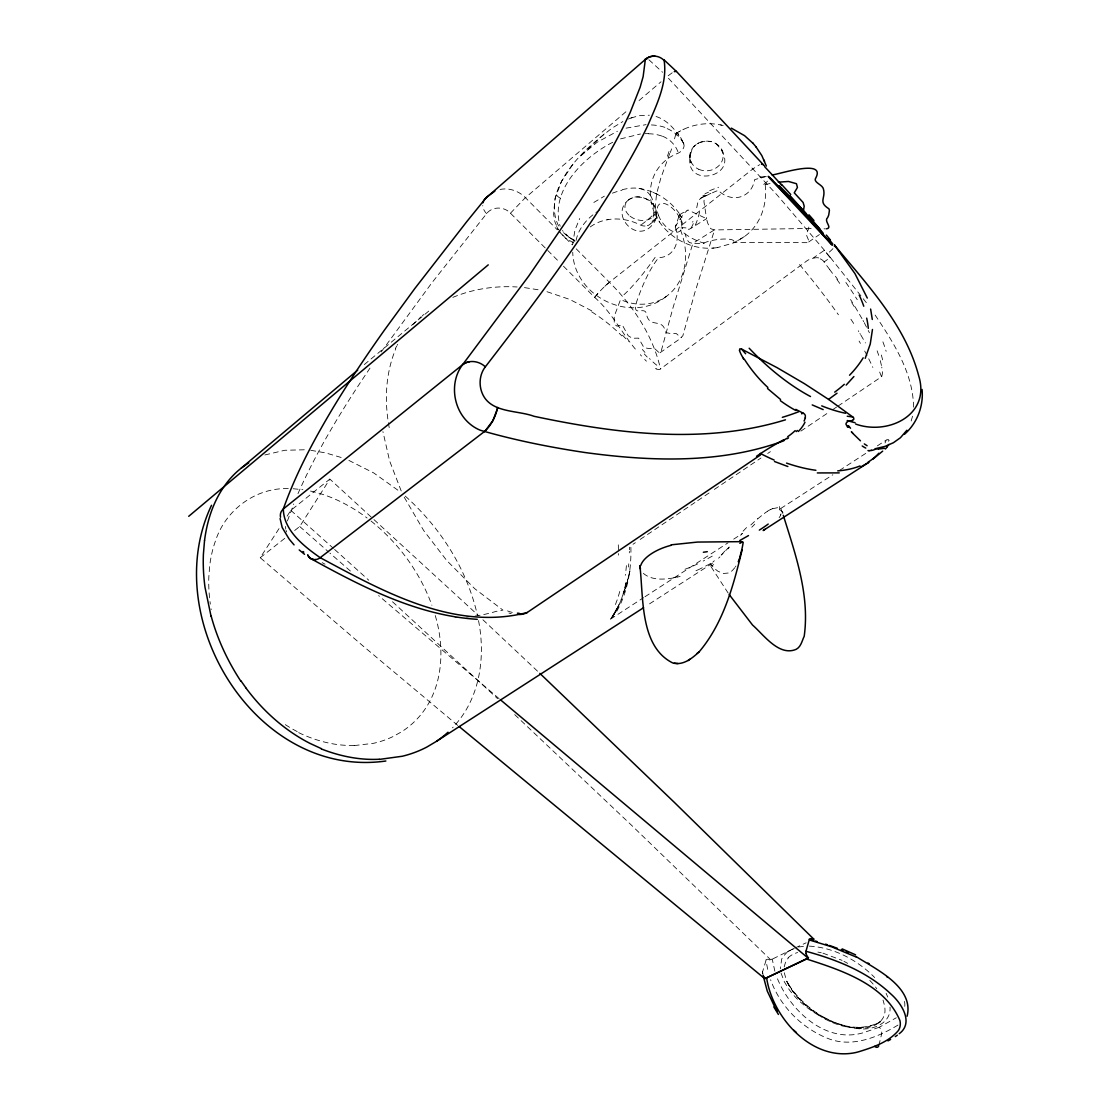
<?xml version="1.0" encoding="UTF-8"?>
<svg xmlns="http://www.w3.org/2000/svg" width="1111" height="1111" viewBox="0 0 1111 1111"><rect width="100%" height="100%" fill="white"/><g stroke="black" fill="none" stroke-linecap="round" stroke-linejoin="round"><path stroke-width="0.75" stroke-dasharray="5 3.75" d="M629.381 549.806L629.423 547.181M913.575 407.14C913.103 372.102 892.702 341.396 873.926 313.26M629.354 551.348L629.326 552.875M572.54 244.864L574.956 230.06L579.734 218.506M628.784 563.832L628.493 567.013M285.583 526.406L285.735 529.114M784.185 966.931L785.63 961.89L788.268 957.974M696.722 207.743L697.833 202.355A6.291 6.152 10.8 0 1 699 199.911L700.791 198.369M625.354 586.011L626.09 582.525M626.007 582.9L623.09 593.816M912.548 416.208L910.645 422.833M626.104 584.15L625.854 585.205M878.884 1045.409L881.648 1033.938A5.055 3 66.8 0 0 879.287 1027.244L896.285 1017.787M678.946 216.298L679.793 214.77L682.71 219.298M678.918 216.409L675.669 225.95L684.015 213.312L687.945 209.951L706.568 218.659A45.398 39.177 62.6 0 0 707.749 223.228L710.193 228.033A4.805 4.097 62.2 0 0 711.359 228.963L714.456 229.824A24.692 21.095 63.1 0 0 715.817 229.908L812.905 228.408M625.59 586.247L620.882 600.815M674.502 138.833L675.905 134M774.867 971.208L772.201 958.974A7.86 3.5 -49.2 0 0 770.395 960.071L793.671 948.627M762.535 973.542L762.465 973.014A3.347 2.097 65.3 0 1 762.577 971.806L765.965 960.529L768.298 972.347M597.024 140.139C573.568 159.456 541.737 195.189 559.513 227.797M624.146 591.358L623.84 592.371M612.716 142.291C583.553 157.068 549.639 190.453 560.152 226.255M287.43 520.934L293.762 503.977M669.752 153.457L660.753 178.315L656.518 194.133L655.226 208.104L657.184 218.159L650.06 224.255M692.945 221.367L692.639 222.186M683.751 144.041A6.985 4.263 -41.2 0 1 678.154 153.179A53.828 47.12 32.4 0 0 654.726 213.312L654.754 214.479M675.571 226.172L675.266 226.894L675.946 225.783M675.224 226.991L675.224 226.991A24.775 20.762 61.9 0 1 658.767 257.613C649.449 268.723 641.714 287.055 636.589 301.928C631.742 318.663 645.047 305.081 646.505 314.205C649.199 328.828 663.073 317.427 665.295 331.758A4.291 3.583 57.6 0 0 666.642 332.772L670.475 333.522A20.665 17.276 58.2 0 0 673.03 333.369L676.391 333.606L680.849 337.647L682.834 335.828L694.736 292.957L714.137 231.213A24.47 20.762 62.4 0 0 714.47 229.824L692.75 243.434L689.598 242.545A4.888 4.138 61.6 0 1 688.403 241.587L687.07 239.601A26.831 22.859 61.8 0 1 685.195 233.949L680.599 230.366A59.786 49.703 61.4 0 1 673.669 289.693A59.786 49.703 61.4 0 1 620.535 299.581L614.216 316.371L614.244 324.218L617.091 326.176L622.271 324.912L628.187 335.744L632.381 338.258L638.547 338.133L643.45 346.729A4.361 3.611 57.2 0 0 644.824 347.771L648.713 348.535A21.026 17.429 57.8 0 0 651.296 348.382L654.698 348.646L659.226 352.756L661.253 350.909L673.085 307.469L692.431 244.837A24.928 20.984 61.8 0 0 692.75 243.434L694.333 243.517A54.897 46.565 63.9 0 0 696.014 243.517L704.193 243.17A61.813 52.814 64.2 0 1 685.237 234.032M781.033 513.837L780.505 514.907M885.036 442.97L886.259 440.067L876.926 446.136M297.984 493.645C317.482 449.399 342.993 408.126 369.991 368.13M617.994 606.8L613.73 614.814M618.758 605.203L618.299 606.162M715.595 143.361C750.411 177.204 674.071 193.731 692.681 147.902M613.341 615.536L611.564 618.216L618.494 606.217M765.187 184.815A61.813 52.814 64.2 0 1 738.246 240.268L733.191 242.392L807.225 242.67L808.975 241.184L806.475 235.088L807.461 231.366A22.317 19.512 62.2 0 0 808.586 228.616L809.239 224.2A4.652 4.083 61.8 0 0 809.127 223.575M395.363 348.535L396.752 346.021M610.703 619.008L618.994 605.064L611.897 617.744L615.869 611.314M613.48 615.23L617.036 608.884M616.341 609.953L615.813 610.883M397.238 345.188L397.724 344.368M612.966 616.077L615.911 611.175L612.716 616.48M614.466 613.716L613.619 615.091M294.693 530.489L299.72 526.517L329.856 479.091L478.036 615.202M457.76 725.4L363.561 646.421L260.224 557.722L279.555 527.822M287.11 516.143L290.846 510.352L329.856 479.091M735.426 566.86L735.94 566.054M614.938 612.605L611.467 618.383M381.17 351.951L431.901 282.791L486.632 213.631C492.312 206.132 504.325 206.438 510.463 213.201L545.584 248.322M734.885 567.624L732.496 570.36A15.054 10.138 -71.9 0 1 728.33 573.012L723.497 573.484L718.039 571.318A66.035 44.218 -72.7 0 1 710.276 563.541M572.984 164.178L561.652 181.204L554.986 198.48L553.611 214.256L554.889 221.783L558.347 229.852L556.486 226.102M510.463 213.201L524.892 198.147L627.326 110.572M881.759 376.56L882.467 373.282L881.787 367.074M832.931 248.642L832.236 249.364A19.79 3.764 -30.6 0 1 827.306 253.669M740.648 535.294L742.44 533.377M729.233 547.57L727.969 548.89M412.653 324.704L420.875 316.913M694.472 145.916L693.583 146.819L696.194 144.499M750.828 524.975L757.66 518.684M719.942 556.889L718.553 558.18M656.948 217.395L651.588 221.811A7.777 6.583 31.3 0 1 647.407 225.686L647.421 225.714M599.787 137.778L611.869 128.251L622.827 121.571M604.217 133.931L579.623 156.832L596.982 142.347L617.424 131.251M639.047 100.546L661.031 81.756M364.297 364.575L431.374 308.927M422.333 315.691L423.805 314.496M260.224 557.722L284.735 538.363M594.649 297.401A20.623 4.041 -45.8 0 1 598.996 292.29A24.4 4.777 -45.8 0 1 601.898 289.221A23.095 4.527 -45.8 0 1 604.828 286.319A17.165 3.361 -45.8 0 1 609.439 282.222L753.189 168.691L759.646 164.706M629.312 199.369C608.536 214.201 637.214 245.031 652.851 224.2C665.808 208.785 642.894 190.064 629.645 199.161M787.727 951.585L783.074 956.543A40.732 26.192 16.2 0 0 781.63 959.321L780.339 968.778M656.282 368.894A7.43 6.055 53 0 0 658.198 369.449A3.847 3.166 54.7 0 0 660.503 368.935L806.961 260.807A16.54 13.443 -88.3 0 1 807.544 260.405L809.655 259.266A22.637 18.262 -85.2 0 1 812.724 258.363L824.418 250.239L826.778 253.28M866.344 302.664L830.306 257.446L824.043 262.043L829.459 269.209M641.45 224.658L641.547 224.575A153.179 130.542 41.8 0 0 654.726 213.312M712.554 563.152L646.463 605.828M593.83 202.466L604.356 196.161M666.225 296.456C631.354 324.606 573.873 296.706 572.734 252.225M659.962 352.784L681.557 337.675M744.481 236.532L733.913 242.809L717.345 247.642M808.739 241.962L819.446 234.546M764.882 513.018L767.326 511.421M633.006 544.279L635.339 542.696M640.186 539.432L694.889 502.533M697.666 500.672L711.582 491.284M714.359 489.409L760.979 457.996M767.701 453.455L770.395 451.649M800.906 431.082L826.931 413.542M832.472 409.806L836.625 407.015M838.027 406.07L881.523 376.754L878.912 370.185M610.606 619.077L643.588 597.662M644.963 596.76L728.08 542.793M733.718 539.127L742.19 533.627M780.755 508.491L832.847 474.758M839.499 470.439L871.579 449.594M897.994 1025.078C877.482 1037.466 851.429 1048.048 827.723 1038.382C801.67 1027.967 780.103 1006.233 770.59 979.763M676.46 133.292C690.25 124.321 707.901 121.293 723.817 125.724M672.197 72.784L666.961 76.673L777.381 195.3L824.418 250.239M679.376 214.881L686.876 210.354M701.11 198.161L705.971 195.244M702.083 197.55L703.43 196.786M886.55 439.887L888.189 439.512L889.231 440.456M697.222 143.805L698.68 143.013M710.082 563.805L699.458 569.179M678.96 131.751L679.738 131.334M682.848 129.709L683.848 129.195M705.138 195.925L706.193 195.425M793.476 948.863L794.254 948.488M792.948 949.113L791.907 949.613M795.212 947.891L806.155 942.808M787.991 951.46L790.338 950.349M698.958 569.415L695.972 570.748M709.443 193.967L710.915 193.356M452.844 297.373C473.078 288.916 495.312 285.638 517.143 286.985M631.02 118.002L638.978 115.711L649.393 115.225M628.368 119.044L632.02 117.599M879.287 1027.244L863.469 1032.688A96.657 62.105 16.4 0 1 860.22 1033.549C823.195 1042.285 788.991 1008.788 776.672 976.75M620.549 138.903L640.464 133.973M772.714 508.699L777.978 507.602M264.862 454.968L284.791 450.274L305.025 449.774M700.208 142.347L705.429 141.18L711.359 141.694M626.062 128.154L646.074 124.64M680.126 576.401L677.488 577.081M766.34 176.441L754.647 179.607L754.508 180.454A25.609 22.026 64.9 0 1 719.303 191.411L718.303 190.467L715.734 191.314L704.443 196.466L703.971 201.688L706.568 218.659L689.056 229.394L687.862 229.033M622.271 189.703C631.409 187.356 644.422 186.217 650.268 195.383M765.16 184.537L771.242 183.301M798.448 947.016L805.322 946.169M500.061 189.467C509.213 187.523 518.976 191.064 525.42 197.689L557.305 229.796M607.023 219.784L608.634 219.52M673.224 577.984C663.128 579.678 650.935 580.4 642.894 572.943M654.976 213.881C664.697 235.754 689.792 250.336 713.901 248.003M712.582 248.156L718.539 247.503M354.215 745.578L373.407 743.328A167.358 116.349 50.8 0 0 394.016 736.065L401.918 731.566A167.539 116.461 50.8 0 0 418.805 717.095C443.192 689.667 445.344 649.102 435.151 615.216M288.304 488.646C255.711 487.396 225.533 510.032 215.576 540.64A165.345 114.78 52.3 0 0 209.687 565.902L208.826 576.942A165.275 114.752 52.4 0 0 210.34 604.12M645.13 133.653L648.282 133.653M784.255 972.722L786.574 980.846L792.254 990.776A85.186 55.481 15.1 0 0 820.64 1015.648L833.472 1021.981L845.332 1025.925A45.37 29.039 15.4 0 0 856.345 1027.883C868.566 1029.911 886.286 1023.828 884.939 1008.816A52.578 33.302 16.1 0 0 884.634 1005.899L883.023 1000.081M824.015 228.824L825.404 228.852M809.35 946.128C834.097 947.516 857.442 960.071 874.663 977.527M293.137 488.743L302.872 489.687M859.095 1027.981L860.386 1028.092L851.248 1027.356M524.475 287.61L539.335 289.943M310.774 450.302L325.704 452.927L341.369 457.538M638.992 188.426C656.768 190.981 672.988 202.077 681.918 217.645L680.265 215.215M817.904 952.085L821.265 952.766M310.483 491.062C331.092 495.575 350.257 505.408 367.074 517.99M720.567 124.89L721.581 125.154M547.001 291.721L569.762 299.442L592.038 310.997M822.945 953.155L842.069 960.362M508.921 613.036L511.254 613.703M656.059 116.488C665.864 119.571 673.224 127.376 678.932 135.598M574.831 241.74A7.194 2.444 -79.3 0 1 574.693 240.49L571.762 238.948M348.854 460.398L373.74 472.939L400.682 492.187M574.72 240.462L567.902 236.587L562.416 231.63M657.684 194.494L652.407 192.05M573.734 242.962L565.43 238.087L559.125 230.949M843.971 961.334L847.679 963.376M322.19 562.652L325.051 564.194M571.693 238.976L569.082 237.393M569.304 237.476L562.43 230.56M648.921 59.786L662.6 72.284M371.018 521.031C398.418 542.918 419.93 572.276 431.915 605.273M499.117 698.666L378.629 595.607M350.396 571.04L329.898 553.111M299.72 526.517L328.648 552M405.237 496.103C440.456 527.503 467.217 569.415 477.522 615.716M290.846 510.352L333.356 548.306M334.619 549.445L368.727 580.192M392.516 601.759L497.659 698.708M482.91 619.771L538.627 672.211M514.712 714.623L632.242 825.931L770.534 959.64M547.709 250.433L558.222 260.96M563.471 266.196L594.663 297.387C612.133 312.635 622.118 333.897 637.034 351.062M622.466 335.161L628.52 341.535M559.416 231.907L572.026 244.614M576.206 248.822L609.411 282.263C633.339 306.164 652.976 335.578 660.49 368.921M646.408 361.172L644.713 359.436M780.811 508.546L782.769 513.713M641.547 356.062L640.311 354.687M827.112 253.711L830.306 257.446M829.542 269.32L834.708 276.361M836.875 279.389L839.735 283.416M728.177 593.107L709.735 564.666M850.929 319.246L854.831 325.273M658.976 221.047L659.601 222.019M850.54 299.539L852.498 302.636M858.275 330.786L858.761 331.564M855.067 306.775L862.622 319.732M859.942 333.508L860.414 334.286M860.886 335.078L865.455 342.966M681.585 139.764L683.876 143.944M863.053 320.51L863.678 321.662M864.247 322.69L869.427 332.8M683.446 143.138L683.515 143.263A29.83 26.178 31.6 0 0 665.975 128.14M404.223 497.214L423.722 530.586L446.747 560.513L474.73 588.691L502.936 610.12L495.825 611.453A473.772 255.141 71.6 0 1 463.065 617.244M723.094 152.401L721.567 149.305M886.092 993.303L887.758 997.039M401.21 490.951L389.655 461.023L382.92 431.61M286.652 532.002L286.069 530.391M877.148 350.84L878.704 355.339M880.301 360.658L881.773 366.963M781.047 973.097L784.38 981.86L789.004 989.359A89.755 57.953 15.3 0 0 817.057 1014.343L830.778 1021.453L845.304 1026.439A49.884 31.83 15.5 0 0 857.414 1028.55C871.246 1030.897 891.369 1024.078 890.036 1007.121M690.237 159.665L691.07 162.845L689.75 156.623L691 150.693L689.931 158.109M478.522 620.605C485.507 655.948 480.327 695.75 456.204 723.733A206.271 141.639 50.7 0 1 452.496 727.83M211.09 608.856L211.229 609.633M762.577 971.806L763.201 975.833M560.5 198.202A6.152 3.18 20.2 0 1 556.903 192.634M651.407 124.946A43.815 37.76 29.9 0 1 666.1 127.779M648.296 133.778A39.565 34.427 35.8 0 1 662.517 136.278M662.531 136.222A24.192 21.123 36.5 0 1 678.377 153.11M703.61 243.156A16.734 3.986 -8 0 1 723.58 239.046A16.734 3.986 -8 0 1 733.649 242.142M767.493 181.149A59.175 8.457 -21.1 0 1 762.34 185.343M759.924 177.066A59.175 8.457 -21.1 0 1 768.437 177.691M655.115 257.363A57.522 10.707 -54.1 0 1 622.216 296.304M693.278 223.603A50.314 21.859 86.8 0 1 689.417 230.671M699.583 212.007A54.3 21.345 -89.8 0 1 694.681 226.519M700.652 198.202A20.081 18.373 -8.5 0 1 701.958 197.369M702.805 195.939A37.996 27.844 -19 0 1 704.582 195.036M705.027 193.745A49.676 25.747 -21.7 0 1 708.554 192.175M709.693 190.675A56.578 17.262 -22.3 0 1 718.595 187.259M681.001 227.963A14.207 7.083 23.9 0 1 687.612 228.199M680.529 219.048A45.509 19.095 18.5 0 1 682.307 228.699M676.335 135.139A60.313 4.763 70.7 0 1 682.598 141.319M668.975 151.527A34.677 1.403 -70.7 0 1 666.794 158.151M671.6 148.902A34.163 2.666 -67.9 0 1 670.336 152.471M612.411 193.161A33.622 11.79 -22.1 0 1 622.021 190.162M576.095 240.462A56.786 40.482 -12.8 0 1 600.773 209.41M650.352 195.3A53.995 28.219 -53.6 0 1 652.157 221.603M590.274 226.922A49.62 41.926 32.6 0 1 640.741 225.158A8.138 6.847 26.2 0 0 646.769 225.741M354.159 745.398A139.847 97.865 51.4 0 1 297.151 731.913M297.206 731.58A118.655 83.589 51.7 0 1 285.055 724.469M604.828 286.332A16.582 3.236 -45.8 0 1 609.425 282.222M486.632 213.631A12.096 9.721 36.9 0 1 483.396 208.632A12.332 9.916 36.9 0 1 482.743 205.549M594.649 297.401A20.165 3.944 -45.8 0 1 599.01 292.29M830.042 257.433A30.053 3.68 48.9 0 1 824.265 250.336M746.564 527.558A67.979 1.861 -46.5 0 1 741.204 533.099M729.149 547.001A74.159 7.305 -51.1 0 1 721.15 555.125M713.706 564.582A67.868 6.722 -51.1 0 1 710.36 565.943M721.497 554.861A52.703 3.125 -45.8 0 1 724.789 551.112M712.901 562.069A44.523 2.083 -37.2 0 1 714.345 560.749M712.248 556.111A80.381 20.623 -34.2 0 1 703.18 561.055M780.922 514.782A72.784 18.276 -20.4 0 1 779.144 517.615M779.533 509.782A66.882 16.179 -22.3 0 1 783.005 513.046M630.881 547.279A177.941 113.28 57.4 0 1 616.383 611.939M618.313 544.848A179.829 84.533 71 0 1 618.355 555.139M626.41 565.638A186.301 109.933 61.5 0 1 625.285 575.304M619.744 591.469A197.73 127.501 53.5 0 1 615.369 604.662M591.677 311.844A161.803 138.5 64.8 0 1 621.868 335.911M512.31 612.411A22.262 13.665 2.5 0 1 504.241 609.286M389.211 427.638A213.937 150.749 38.9 0 1 395.78 348.798M644.963 352.395A127.237 20.873 47.3 0 1 642.325 349.465M647.199 357.048A93.81 36.927 46.4 0 1 644.297 353.965M656.795 365.213A34.385 19.956 46.3 0 1 649.463 358.52M656.268 368.908A10.888 8.777 52 0 1 655.49 368.546M799.559 264.557A197.591 45.676 49.3 0 1 838.416 314.76M697.666 563.902A107.628 47.412 -40.8 0 1 682.862 570.012M677.571 576.859A108.517 56.522 -46.5 0 1 673.308 577.789M813.724 258.169A15.637 12.749 83.2 0 1 820.362 258.321M820.251 258.849A9.207 7.083 61.9 0 1 824.195 261.877M881.329 355.02A153.151 122.738 11.8 0 1 882.745 360.45M882.912 341.855A185.468 128.807 32.4 0 1 886.134 351.326M851.734 302.609A198.522 78.756 49.5 0 1 854.276 306.705M845.874 282.472A199.98 83.075 49 0 1 857.248 299.72M835.389 276.264A194.939 60.286 50.8 0 1 837.583 279.319M888.133 440.789A87.158 16.165 -15.4 0 1 888.717 441.206M859.095 341.077A206.382 77.062 45.7 0 1 860.414 343.368M864.691 351.048A206.382 77.062 45.7 0 1 872.857 367.435M459.024 617.424A473.772 255.141 71.6 0 1 454.941 617.508M751.758 527.239A50.314 1.278 -45 0 1 754.772 524.211M757.688 518.906A28.886 7.263 -43.5 0 1 760.993 516.143A26.108 7.083 -43.9 0 1 764.757 513.338M767.423 511.241A26.108 7.36 -44.2 0 1 770.826 509.394M770.826 509.407A28.455 7.652 -43.3 0 1 772.812 508.574M779.478 506.533A50.37 10.943 -36.3 0 1 779.478 509.324M869.788 980.402A83.353 52.509 16.9 0 1 876.787 988.748M788.074 957.863A31.691 20.456 16.9 0 1 797.642 952.516M904.451 1001.4A31.039 19.804 15.1 0 1 904.687 1006.788M765.91 959.862A6.402 3.986 65.1 0 1 769.937 960.071M629.895 570.915L625.521 588.83L629.895 570.915M624.771 589.33L622.979 595.177L624.785 589.302M621.327 599.357L620.924 600.343L621.327 599.357M620.605 601.273L618.799 605.189L620.605 601.273M617.841 607.106L616.841 609.009L617.841 607.106M616.897 608.981L612.494 616.341L616.897 608.981M879.856 1022.037C846.874 1040.576 803.559 1011.829 787.185 982.207L788.643 985.082L786.727 981.388C803.836 1011.024 848.151 1039.993 880.704 1021.467L877.329 1023.981L879.856 1022.037M658.406 215.159A16.915 8.555 53 0 0 679.557 231.394A16.915 8.555 53 0 0 670.613 206.743A16.915 8.555 53 0 0 658.406 215.159M630.104 216.187A15.623 11.374 15 0 0 655.365 212.923A15.623 11.374 15 0 0 635.45 197.216A15.623 11.374 15 0 0 630.104 216.187M698.777 169.289A16.707 14.832 -5.2 0 0 723.164 155.012A16.707 14.832 -5.2 0 0 697.527 143.625A16.707 14.832 -5.2 0 0 698.777 169.289"/><path stroke-width="1.5" d="M664.114 60.272C667.544 83.019 656.629 104.795 647.949 125.14A623.757 88.797 -47.6 0 1 618.535 178.982C578.387 244.503 532.28 306.108 485.326 366.838C479.646 374.143 478.66 384.503 482.105 392.988C490.215 413.278 517.129 409.959 534.016 416.292C615.994 433.609 703.832 444.942 785.477 419.819M783.908 440.761C720.497 464.065 650.921 461.468 584.997 452.524C549.764 447.233 514.671 440.206 480.438 430.29C475.994 428.527 471.925 425.888 468.425 422.638C452.788 408.251 449.538 381.795 462.593 364.7L528.753 276.028L579.039 202.591A687.917 91.935 -47.7 0 0 622.979 127.501L630.131 112.6L640.158 87.186L643.144 76.59L645.408 58.925L647.157 58.758M872.468 329.467L870.246 344.049L865.219 358.339M204.521 540.654L203.41 554.083A204.799 140.333 52.8 0 0 205.007 587.275L211.034 616.216M805.322 417.944L805.35 415.764A3.027 2.361 87.5 0 0 805.156 415.167A3.014 2.319 86.7 0 0 804.795 414.472L804.308 413.931A6.847 5.208 85.2 0 0 803.114 413.139L795.795 409.39M497.895 407.501L492.881 420.694L485.007 431.11L320.19 557.666C303.914 546.362 283.624 530.364 283.319 508.977C295.97 473.314 313.913 439.817 333.328 407.431A879.648 151.027 -44.1 0 1 384.337 330.245L414.82 288.527L466.745 221.672L486.618 197.147L494.867 191.148M742.134 549.764C733.441 585.58 723.539 622.882 699.333 651.629C692.292 658.24 682.987 665.989 672.544 662.864C639.533 646.158 643.63 596.76 639.867 565.638L640.464 569.124M459.065 726.483L764.826 978.722L808.433 957.876A8.791 5.347 65 0 1 806.03 953.599M813.641 940.545L811.919 940.073A7.971 3.611 -48.7 0 1 813.613 939.503L813.752 938.989M806.1 953.571L805.892 952.502A3.402 2.069 65 0 1 805.975 951.28L809.197 939.92L831.695 946.822L855.942 956.918M764.826 978.722L764.951 978.305A7.888 3.527 -49.3 0 0 766.604 977.777L806.572 959.015A7.999 3.639 -48.8 0 0 808.433 957.876M740.051 557.069L739.343 559.041M803.559 210.035L804.197 206.174L803.128 202.494L794.254 192.828L797.434 187.467L796.476 183.718L788.477 181.454L778.353 182.176M739.204 559.402L738.232 561.735M211.521 505.283C157.734 618.244 256.085 779.464 385.864 761.007M888.981 444.4L886.953 446.955M907.118 1016.204C914.311 986.971 875.815 969.195 855.859 956.418M906.895 430.249L900.424 437.734L893.452 442.692L885.092 446.372L875.149 448.733L878.384 449.025M853.901 376.532L846.165 385.086M797.351 430.471L796.226 431.596M904.576 434.193C917.158 423.222 923.685 406.029 922.061 389.447M899.188 1033.73C914.131 1022.773 901.465 1003.33 891.091 994.192C867.677 971.917 836.708 959.64 805.975 951.28M645.408 59.397A15.665 13.61 39.5 0 1 654.907 56.119A15.707 13.638 39.5 0 0 645.394 59.397L485.715 198.189A12.985 10.443 36.9 0 0 482.952 202.813M204.535 540.668A202.646 138.889 52.8 0 1 211.826 510.157C217.839 493.923 227.644 478.855 241.309 468.064L357.686 370.13M188.717 516.309L488.243 264.862M872.829 459.218L882.689 451.135M283.319 508.977L462.593 364.7A19.915 15.221 31.8 0 1 469.397 361.742A18.054 13.818 31.9 0 1 473.883 361.603A16.429 12.582 31.9 0 1 478.383 362.603L478.577 362.672A14.901 11.416 31.9 0 1 485.354 366.838M696.847 653.615L699.333 651.629M688.167 660.587L689.82 659.254M837.027 393.197L828.57 399.391L804.336 383.614L777.186 367.727L741.356 348.965L739.815 348.854L739.607 350.271M241.309 468.064L248.781 462.787M895.299 1036.591L897.341 1035.174M788.532 437.873L787.268 438.72M765.021 529.294L763.16 530.544L868.969 462.218M868.469 462.565L860.886 466.898M526.392 613.05L760.535 454.954M436.956 740.995L643.547 607.717M852.526 420.486L853.859 419.208L853.623 417.778A3.055 1.653 58.2 0 0 852.79 416.986L828.57 399.391M887.967 1040.896L890.605 1039.452M766.604 977.777C772.548 1017.843 811.933 1061.685 855.456 1052.603A97.476 62.022 16.4 0 0 858.734 1051.756C873.024 1047.312 888.564 1042.174 898.48 1030.425A31.302 19.776 15.1 0 0 899.952 1020.62C884.662 984.165 841.055 970.153 806.572 959.015M674.266 71.646L676.363 71.354L764.312 165.761M803.114 413.139L801.573 413.806M884.398 448.288L878.579 449.038M527.322 612.494C454.288 631.548 382.448 591.052 320.19 557.666M772.131 174.955C779.005 174.33 825.64 158.554 815.96 177.649C812.335 182.398 822.793 184.454 823.473 189.203C825.89 198.341 817.877 201.896 828.875 208.771A4.569 4.041 62.5 0 1 829.403 210.548L828.737 214.909A21.901 19.276 62.9 0 1 827.626 217.603C823.39 221.172 833.069 227.838 826.487 228.824M671.238 544.821L697.458 542.071L741.94 541.64M761.438 164.136L763.16 164.539M839.236 472.883L817.321 472.939M379.24 759.424L402.307 756.244A208.493 143.166 50.7 0 0 426.93 747.009L436.317 741.426A206.271 141.639 50.7 0 0 447.997 732.232M676.057 663.378L678.029 663.531M674.321 663.239L675.432 663.336M477.272 619.327C417.472 615.494 362.769 587.219 311.219 558.833M664.322 60.105L676.446 71.479M852.79 416.972L847.235 416.236M855.678 424.055C888.05 435.623 930.907 415.028 918.714 375.893C905.229 324.676 867.26 284.777 834.375 244.948L854.942 273.584L867.288 298.054M815.349 941.031L817.057 941.517M787.852 466.523L774.464 461.496M825.57 944.156L827.556 944.808M829.528 945.475L837.361 948.322M823.182 409.612L812.224 404.918M841.221 949.849L842.888 950.53M321.343 748.633L310.122 743.453A139.514 97.574 51.9 0 1 246.267 688.403M846.179 951.933L847.818 952.641M842.138 948.877L855.539 954.821M731.302 128.126L744.564 135.667L753.022 143.319M867.122 445.747L864.316 443.9M867.941 963.015L869.233 963.806M303.831 552.111L303.025 551.514M780.547 399.488L767.507 388.489M299.192 549.931L304.539 554.306M808.322 958.307L500.436 699.791M860.456 440.817L852.831 433.401M793.768 1030.216L796.42 1032.563M886.772 976.583L887.689 977.402M771.312 179.065L768.215 176.33L768.645 176.941A6.791 0.792 48.5 0 0 769.52 177.899L831.167 243.976A8.471 1 48.7 0 0 831.625 244.462L832.389 245.17L819.182 229.519M539.863 673.377L674.363 802.406L813.738 939.073M769.52 177.913L800.323 209.174L831.167 243.976M779.172 186.717L780.491 188.037M781.533 184.384L790.726 194.467M852.109 432.623L851.359 431.804M745.634 353.729L741.565 349.076M808.947 214.812L813.96 220.534M755.924 146.721L761.854 155.623L766.354 166.053M752.647 142.875L756.313 147.166M289.499 539.515L294.068 544.89M826.334 235.06L830.431 240.032M246.281 688.376L240.948 680.849M847.651 427.318L845.902 424.027L846.651 422.333A8.43 4.888 77.2 0 1 847.137 422.138M729.149 594.496L752.536 625.035C763.507 634.534 778.964 656.782 796.212 649.296C801.1 646.713 802.017 640.741 804.211 636.228C809.919 594.954 795.379 554.167 783.297 515.296M289.013 538.849L282.194 527.531L280.097 518.531M775.339 1007.969L777.311 1011.066M773.853 1006.983L778.422 1014.454M743.773 359.395L742.787 357.673M774.728 1006.899L767.257 991.04L763.201 975.833M764.076 160.178L764.535 161.359M870.621 309.052L872.288 319.468M379.184 759.244A172.427 119.377 51.4 0 1 321.329 748.939M240.698 680.987A171.525 118.655 52.2 0 1 211.201 616.216M743.203 542.168A64.688 43.329 -72.1 0 1 739.801 557M742.037 542.112A44.329 0.792 -29.2 0 1 739.843 543.348M703.36 552.25A78.631 3.958 -10 0 1 707.304 551.681M497.617 407.57A26.428 14.04 -67.1 0 1 484.396 431.554M320.19 557.722A19.776 9.818 -69.7 0 1 315.677 559.569M764.757 166.789A236.185 14.943 47.7 0 1 781.575 184.968M789.879 195.592A154.637 11.763 47.8 0 1 806.253 213.812M811.599 219.714A126.098 14.026 47.6 0 1 823.168 233.185M828.945 239.24A121.488 18.693 46.7 0 1 832.819 244.017M462.62 364.714A19.706 15.082 31.8 0 1 469.397 361.755M280.514 517.226A15.207 10.568 31.7 0 1 283.43 509.088M664.156 60.522A12.138 10.541 39.7 0 0 658.74 56.98L658.587 56.911A13.374 11.624 39.6 0 0 654.907 56.175M315.677 559.638A26.442 13.11 -69.6 0 1 312.955 559.5A26.539 13.124 -69.2 0 0 315.691 559.569M307.83 555.042A24.72 12.263 -69.7 0 0 313.01 559.361A24.595 12.179 -69.1 0 1 307.747 555.111M859.22 295.082A262.654 95.171 31.4 0 1 863.761 306.233M866.677 318.149A354.215 147.596 19.4 0 1 868.302 328.37M863.164 357.839A393.377 168.719 9.5 0 1 849.554 375.226M844.291 384.309A381.059 169.941 15.4 0 1 834.694 392.141M834.764 245.295A20.956 4 -30.4 0 1 834.444 246.489M855.109 422.708A186.523 88.991 50 0 1 847.221 420.527M852.443 420.347A50.703 27.108 52.4 0 1 847.499 421.444M875.26 449.261A136.167 42.773 78.8 0 1 867.969 450.58M748.508 535.571A52.273 3.264 -28.6 0 1 739.815 540.488M768.215 524.073A66.813 13.582 -23.8 0 1 759.327 530.114M526.239 612.994A11.777 6.638 1 0 1 519.49 614.522M519.17 613.272A22.262 13.665 2.5 0 1 517.407 613.175M756.549 456.288A48.467 6.652 -29 0 1 783.783 439.692M774.117 460.037A186.106 93.185 50.2 0 1 760.313 453.413M640.741 565.499A33.233 15.012 -16.7 0 1 671.28 545.265M805.169 417.903A10.346 9.291 85.7 0 1 804.795 419.333A16.012 15.068 78 0 1 804.072 421M804.975 422.277A35.746 35.191 23.1 0 1 798.365 431.457M795.198 430.61A54.731 48.94 -32.4 0 1 787.699 436.679M786.963 438.248A59.327 57.189 -30.5 0 1 783.616 440.262M865.761 448.066A111.239 28.733 66.4 0 1 862.205 445.983M852.706 433.054A71.354 14.276 59.7 0 1 851.984 432.276M850.54 428.235A52.148 12.235 62 0 1 848.429 425.624M849.123 427.416A30.15 10.263 68.3 0 1 847.804 425.596M779.117 185.593A116.599 13.846 48.5 0 1 819.96 229.088M773.52 181.51A83.742 10.055 48.7 0 1 779.603 187.495M771.201 178.871A58.494 7.402 49 0 1 772.909 180.496M742.912 357.575A20.651 12.624 58.4 0 1 739.398 350.271M767.868 387.461A90.241 54.036 58.6 0 1 744.259 359.061M795.795 410.487A121.932 72.854 58.3 0 1 780.339 400.654M886.925 447.108A208.507 38.177 39.5 0 1 885.259 449.011M878.829 453.232A238.712 105.92 40.2 0 1 868.024 462.148M860.039 465.953A242.573 108.114 42.9 0 1 837.75 470.87M815.905 470.286A212.562 99.171 46.9 0 1 786.56 463.106M845.624 413.264A177.052 76.478 47 0 1 821.723 405.876M810.516 396.53A148.485 69.771 50.7 0 1 749.161 348.215M798.712 411.723A410.737 197.258 22.8 0 1 782.338 417.333M878.718 1045.937A5.083 3.027 67 0 1 874.663 1046.354M809.141 939.239A6.499 3.944 64.8 0 1 813.141 939.503M764.979 978.263A8.652 5.416 65.3 0 1 763.465 976.055"/></g></svg>
